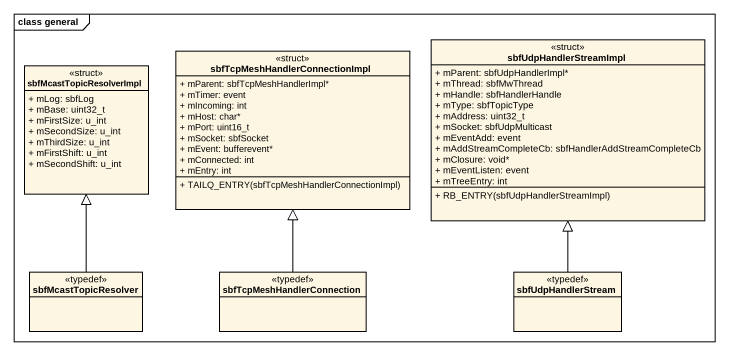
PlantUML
@startuml
mainframe class general
hide circle
hide empty members
skinparam classAttributeIconSize 0
class sbfMcastTopicResolverImpl <<struct>> {
  + mLog: sbfLog
  + mBase: uint32_t
  + mFirstSize: u_int
  + mSecondSize: u_int
  + mThirdSize: u_int
  + mFirstShift: u_int
  + mSecondShift: u_int
}
class "sbfTcpMeshHandlerConnectionImpl" as sbfTcpMeshHandlerConnectionI <<struct>> {
  + mParent: sbfTcpMeshHandlerImpl*
  + mTimer: event
  + mIncoming: int
  + mHost: char*
  + mPort: uint16_t
  + mSocket: sbfSocket
  + mEvent: bufferevent*
  + mConnected: int
  + mEntry: int
  + TAILQ_ENTRY(sbfTcpMeshHandlerConnectionImpl)
}
class sbfUdpHandlerStreamImpl <<struct>> {
  + mParent: sbfUdpHandlerImpl*
  + mThread: sbfMwThread
  + mHandle: sbfHandlerHandle
  + mType: sbfTopicType
  + mAddress: uint32_t
  + mSocket: sbfUdpMulticast
  + mEventAdd: event
  + mAddStreamCompleteCb: sbfHandlerAddStreamCompleteCb
  + mClosure: void*
  + mEventListen: event
  + mTreeEntry: int
  + RB_ENTRY(sbfUdpHandlerStreamImpl)
}
class sbfMcastTopicResolver <<typedef>>
class sbfTcpMeshHandlerConnection <<typedef>>
class sbfUdpHandlerStream <<typedef>>
sbfMcastTopicResolver -up-|> sbfMcastTopicResolverImpl
sbfTcpMeshHandlerConnection -up-|> sbfTcpMeshHandlerConnectionI
sbfUdpHandlerStream -up-|> sbfUdpHandlerStreamImpl
@enduml
